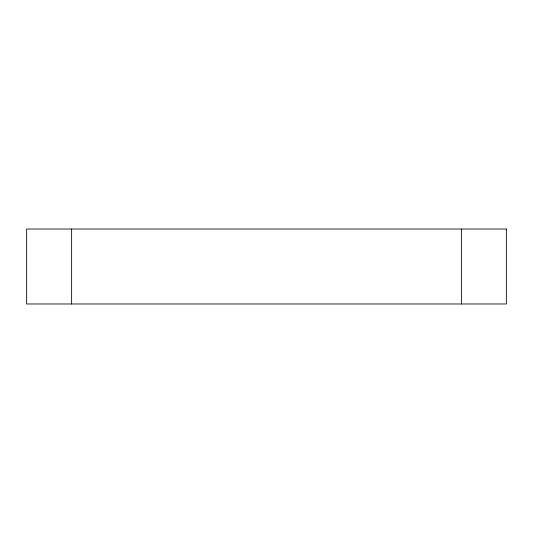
<?xml version="1.0" encoding="UTF-8"?>
<svg xmlns="http://www.w3.org/2000/svg" width="533" height="533" viewBox="0 0 533 533"><rect width="100%" height="100%" fill="white"/><g stroke="black" fill="none" stroke-linecap="round" stroke-linejoin="round"><path stroke-width="0.8" d="M461.378 229.023L461.378 303.977M71.622 229.023L71.622 303.977M506.35 229.023L26.65 229.023L26.65 303.977L506.35 303.977L506.35 229.023"/></g></svg>
